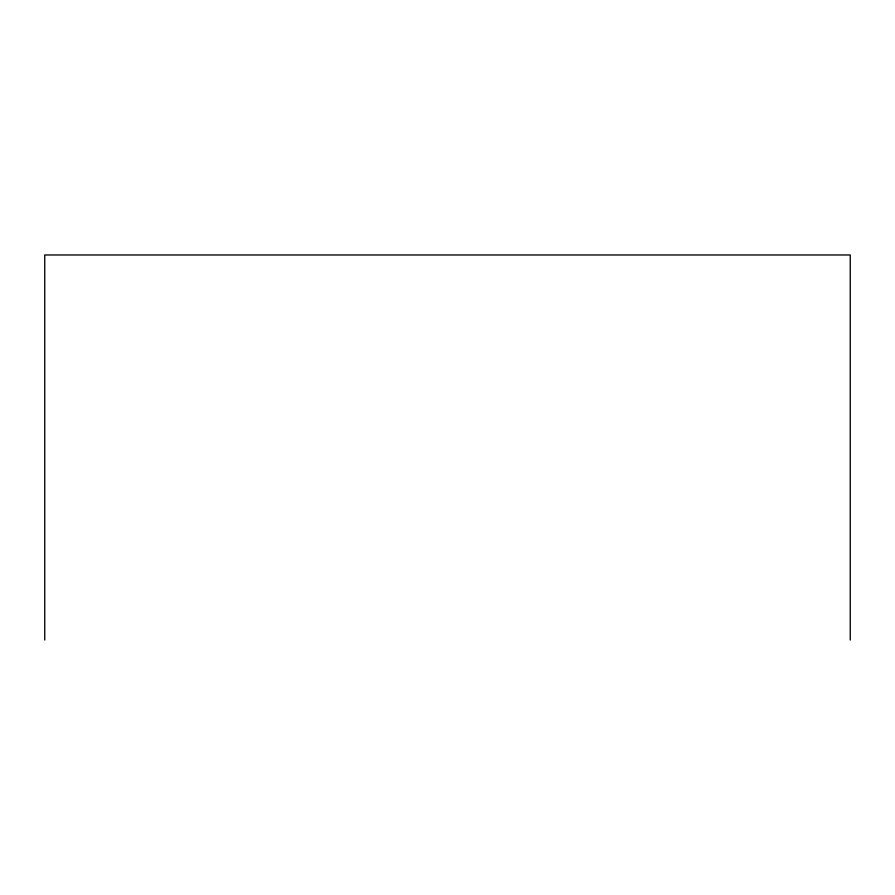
<?xml version="1.0" encoding="UTF-8"?>
<svg xmlns="http://www.w3.org/2000/svg" width="895" height="895" viewBox="0 0 895 895"><rect width="100%" height="100%" fill="white"/><g stroke="black" fill="none" stroke-linecap="round" stroke-linejoin="round"><path stroke-width="1.34" d="M850.25 640.026L850.25 254.974L44.75 254.974L44.75 640.026"/></g></svg>
